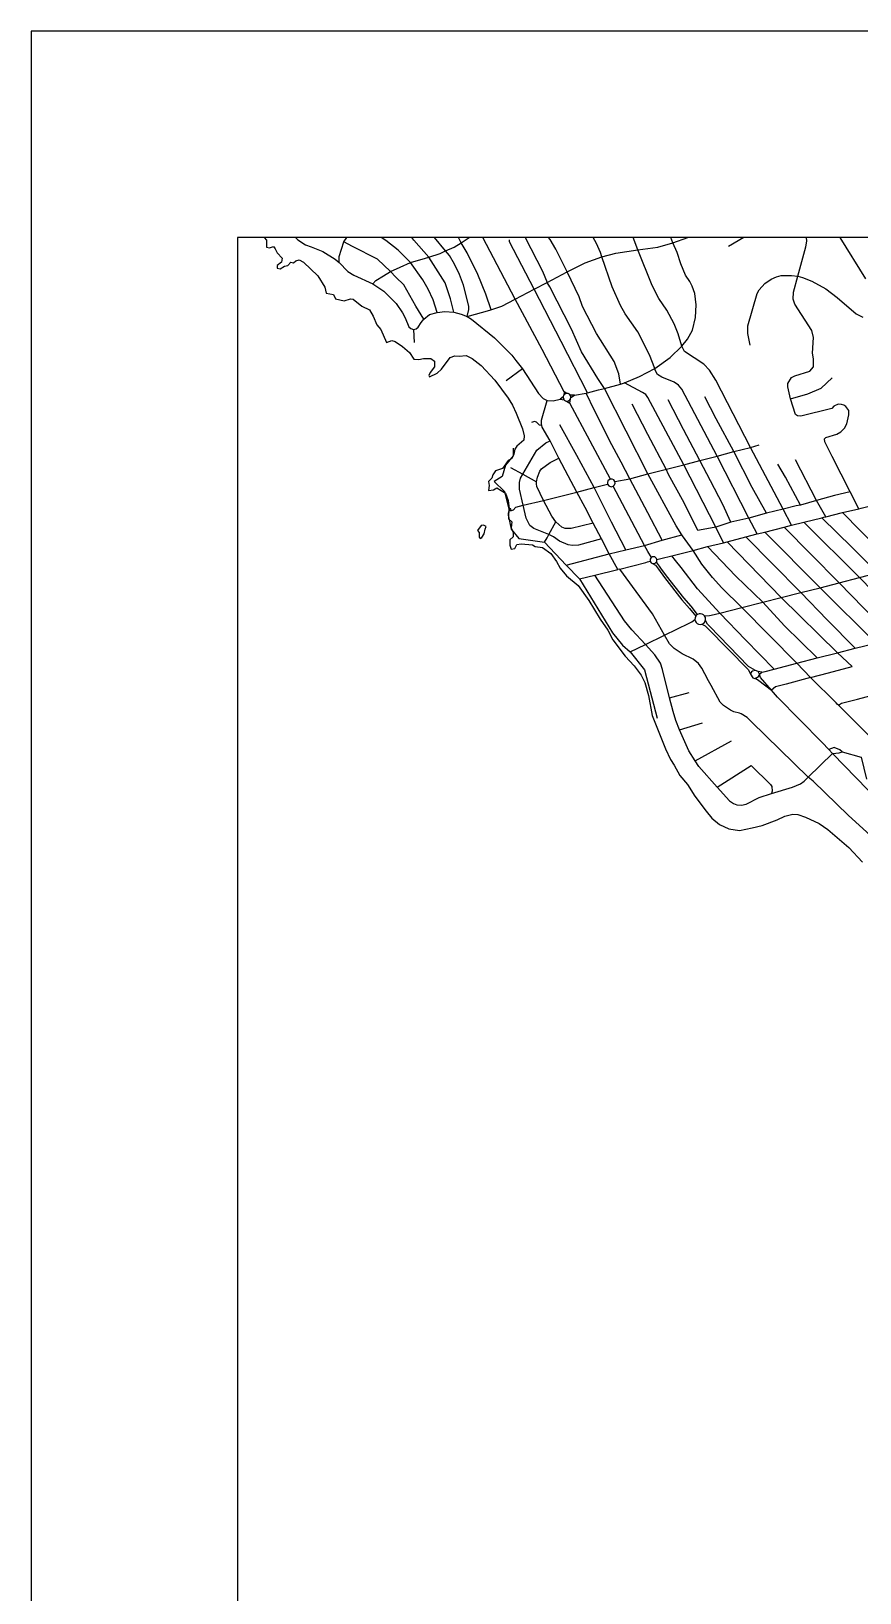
# Model space of a CAD drawing. Header units: millimetres. Extents: x 101 to 207, y 51 to 179.
# Drawn here: x 100.7 to 128.8, y 126.1 to 179.1 of the extents above; entities that cross this region are included whole.
import ezdxf

# ---------------------------------------------------------------- set-up
doc = ezdxf.new("R2010")
doc.units = ezdxf.units.MM
doc.header["$MEASUREMENT"] = 0
doc.layers.add('Streets', color=140, linetype='Continuous', true_color=0x00d7ff)
doc.layers.add('Waterline', color=70, linetype='Continuous', true_color=0x71ff00)

msp = doc.modelspace()

# ---------------------------------------------------------------- linework, layer by layer
for points in [[(100.697, 51.328), (206.696, 51.328), (206.696, 179.093), (100.697, 179.093)], [(107.697, 94.281), (199.696, 94.281), (199.696, 172.093), (107.697, 172.093)]]:
    msp.add_lwpolyline(points, close=True)
at = {"layer": 'Streets', "color": 4, "true_color": 0x00ffff}
for p, q in [((113.67, 168.975), (113.688, 168.536)), ((117.365, 167.634), (116.813, 167.233)), ((120.695, 167.122), (120.825, 167.162)), ((120.351, 163.895), (118.973, 166.479)), ((116.936, 162.883), (116.902, 162.88)), ((117.048, 162.845), (117.143, 162.94)), ((118.263, 162.019), (118.497, 162.448)), ((118.853, 160.979), (120.302, 161.363)), ((120.667, 160.845), (120.601, 160.828)), ((123.032, 159.51), (123.244, 159.244)), ((123.309, 159.306), (123.085, 159.589)), ((125.382, 157.064), (125.81, 156.74)), ((122.351, 156.481), (123.024, 156.655)), ((122.688, 155.392), (123.473, 155.631)), ((123.221, 154.334), (124.456, 155.018)), ((127.889, 154.583), (127.758, 154.723)), ((123.969, 153.443), (125.129, 154.184))]:
    msp.add_line(p, q, dxfattribs=at)
for points in [[(109.666, 172.093), (109.742, 172.014), (110.003, 171.842), (110.191, 171.775), (110.593, 171.618), (111.013, 171.363), (111.144, 171.251), (111.435, 170.946), (111.64, 170.817), (112.286, 170.517), (112.66, 170.278), (113.08, 169.855), (113.296, 169.542), (113.389, 169.37), (113.511, 169.064), (113.577, 169.008), (113.67, 168.975), (113.763, 168.998), (113.829, 169.058), (113.923, 169.214), (114.016, 169.321), (114.212, 169.477), (114.474, 169.554), (114.727, 169.588), (115.036, 169.566), (115.288, 169.499), (115.485, 169.41), (115.634, 169.321), (116.42, 168.692), (117, 168.101), (117.14, 167.917), (117.365, 167.634), (117.907, 166.8), (118.067, 166.632), (118.207, 166.561)], [(111.144, 171.251), (111.144, 171.452), (111.304, 171.947), (111.401, 172.093)], [(114.016, 169.321), (113.742, 169.768), (113.34, 170.485), (113.064, 170.748), (112.887, 170.939), (112.446, 171.36), (111.598, 171.794), (111.304, 171.947)], [(114.474, 169.554), (114.335, 169.983), (114.165, 170.345), (113.988, 170.656), (113.567, 171.241), (113.147, 171.67), (112.725, 171.998), (112.573, 172.093)], [(115.036, 169.566), (114.919, 170.018), (114.741, 170.551), (114.189, 171.432), (113.683, 172.004), (113.606, 172.093)], [(115.485, 169.41), (115.541, 169.649), (115.541, 169.766), (115.363, 170.477), (115.232, 170.834), (115.064, 171.195), (114.886, 171.486), (114.755, 171.646), (114.378, 172.093)], [(114.755, 171.646), (115.044, 171.769), (115.288, 171.913), (115.553, 172.093)], [(116.3, 169.645), (116.123, 170.169), (115.853, 170.84), (115.484, 171.57), (115.288, 171.913), (115.192, 172.093)], [(115.485, 169.41), (116.261, 169.632), (116.663, 169.766), (117.122, 169.999), (117.758, 170.339), (118.207, 170.572), (118.881, 170.934), (119.488, 171.235), (120.059, 171.435), (120.536, 171.563), (121.284, 171.68), (121.958, 171.763), (122.472, 171.913), (122.972, 172.093)], [(118.774, 166.855), (118.029, 168.291), (117.122, 169.999), (116.019, 172.093)], [(119.572, 166.827), (118.683, 168.569), (117.758, 170.339), (116.925, 171.947), (116.925, 172.014)], [(117.458, 172.093), (118.041, 170.953), (118.207, 170.572)], [(120.695, 167.122), (120.629, 167.472), (120.471, 167.885), (119.881, 168.836), (119.404, 169.754), (119.292, 170.078), (118.881, 170.934), (118.497, 171.697), (118.301, 172.026), (118.248, 172.093)], [(125.325, 162.035), (125.049, 162.574), (123.969, 164.678), (122.771, 166.95), (122.66, 167.083), (122.51, 167.189), (122.088, 167.356), (121.948, 167.45), (121.873, 167.567), (121.855, 167.65), (121.678, 168.119), (121.275, 168.898), (120.853, 169.509), (120.695, 169.787), (120.405, 170.422), (120.059, 171.435), (120.013, 171.591), (119.881, 171.886), (119.767, 172.093)], [(126.495, 162.331), (126.214, 162.875), (125.101, 164.975), (123.931, 167.256), (123.707, 167.589), (123.52, 167.796), (122.866, 168.229), (122.771, 168.407), (122.65, 168.831), (122.51, 169.165), (122.266, 169.627), (121.995, 170.027), (121.761, 170.468), (121.284, 171.68), (121.117, 172.093)], [(122.771, 168.407), (122.959, 168.647), (123.137, 168.947), (123.239, 169.376), (123.258, 169.815), (123.211, 170.195), (123.127, 170.44), (123.043, 170.606), (122.902, 170.812), (122.734, 171.201), (122.613, 171.591), (122.472, 171.913), (122.4, 172.093)], [(124.877, 172.093), (124.361, 171.786)], [(128.188, 166.426), (128.075, 166.438), (127.935, 166.377), (127.86, 166.298), (126.812, 166.037), (126.691, 166.048), (126.634, 166.092), (126.457, 166.626), (126.363, 167.028), (126.373, 167.144), (126.495, 167.34), (126.606, 167.401), (127.111, 167.561), (127.234, 167.712), (127.243, 167.974), (127.206, 168.168), (127.243, 168.702), (127.178, 168.937), (126.606, 169.833), (126.551, 169.999), (126.56, 170.238), (126.709, 170.778), (126.981, 171.775), (127.008, 171.97), (126.998, 172.093)], [(129.02, 170.689), (128.141, 172.093)], [(112.286, 170.517), (112.393, 170.636), (112.65, 170.794), (112.887, 170.939), (113.216, 171.083), (113.567, 171.241), (114.077, 171.393), (114.189, 171.432), (114.57, 171.557), (114.755, 171.646)], [(125.091, 168.441), (125.008, 168.836), (125.016, 169.097), (125.325, 170.2), (125.391, 170.322), (125.588, 170.529), (125.802, 170.679), (125.98, 170.762), (126.139, 170.8), (126.495, 170.806), (126.709, 170.778), (126.868, 170.74), (127.178, 170.612), (127.654, 170.351), (128.047, 170.06), (128.683, 169.509), (128.917, 169.388)], [(120.145, 166.974), (119.925, 167.315), (119.371, 168.213), (119.028, 168.983), (118.297, 170.421), (118.207, 170.572)], [(120.825, 167.162), (121.34, 167.373), (121.855, 167.65), (122.379, 168.018), (122.771, 168.407)], [(119.135, 166.747), (119.526, 166.81), (119.572, 166.827), (119.946, 166.927), (120.145, 166.974), (120.695, 167.122)], [(130.965, 153.322), (130.564, 153.72), (130.18, 154.111), (129.773, 154.522), (129.351, 154.957), (128.086, 156.226), (128.047, 156.266), (128.011, 156.301), (127.14, 157.166), (126.673, 157.65), (124.811, 159.542), (124.128, 160.204), (123.809, 160.56), (123.454, 161.011), (123.155, 161.473), (122.799, 161.969), (122.776, 162.006), (122.585, 162.308), (121.621, 164.073), (120.145, 166.974)], [(124.183, 161.74), (123.923, 162.264), (122.837, 164.384), (121.621, 166.671), (121.546, 166.766), (121.443, 166.838), (120.825, 167.162)], [(126.457, 166.626), (127.046, 166.794), (127.505, 166.983), (127.869, 167.328)], [(120.601, 160.828), (120.302, 161.363), (120.049, 161.869), (119.768, 162.397), (119.488, 162.932), (119.208, 163.454), (118.918, 164.006), (118.6, 164.613), (118.301, 165.191), (118.038, 165.659), (118.024, 165.718), (118.01, 165.776), (118.01, 165.898), (118.207, 166.561)], [(118.207, 166.561), (118.403, 166.549), (118.642, 166.611)], [(118.747, 166.693), (118.642, 166.611), (118.777, 166.592)], [(118.87, 166.806), (118.774, 166.855), (118.768, 166.744)], [(118.863, 166.544), (118.973, 166.479), (118.997, 166.621)], [(119.008, 166.661), (119.135, 166.747), (118.987, 166.747)], [(122.11, 161.82), (121.621, 162.757), (121.003, 163.911), (120.708, 164.475), (120.398, 165.065), (119.806, 166.229), (119.526, 166.81)], [(128.487, 163.466), (127.954, 163.336), (127.346, 163.166), (126.795, 163.014), (126.646, 162.987), (126.214, 162.875), (125.648, 162.744), (125.049, 162.574), (124.436, 162.435), (123.923, 162.264), (123.377, 162.165), (123.311, 162.152), (122.851, 163.093), (122.318, 164.053), (122.238, 164.231), (121.614, 165.407), (121.082, 166.44)], [(124.436, 162.435), (124.159, 163.033), (123.745, 163.836), (123.379, 164.534), (122.831, 165.578), (122.305, 166.591)], [(125.648, 162.744), (125.153, 163.612), (124.539, 164.829), (123.942, 165.94), (123.548, 166.69)], [(128.776, 162.893), (128.487, 163.466), (127.878, 164.668), (127.626, 165.163), (127.616, 165.258), (127.654, 165.313), (128.028, 165.424), (128.169, 165.497), (128.291, 165.631), (128.366, 165.776), (128.44, 166.082), (128.44, 166.226), (128.338, 166.359), (128.271, 166.404), (128.188, 166.426)], [(118.024, 165.718), (117.946, 165.731), (117.836, 165.825), (117.775, 165.848), (117.675, 165.822)], [(120.875, 161.493), (120.384, 162.441), (119.799, 163.611), (119.207, 164.697), (118.635, 165.743)], [(117.051, 164.949), (117.044, 164.686), (116.784, 164.369), (116.675, 163.991), (116.408, 163.816), (116.756, 163.472), (116.902, 162.88)], [(120.049, 161.869), (119.263, 161.651), (119.058, 161.641), (118.918, 161.663), (118.618, 161.796), (118.422, 161.94), (118.263, 162.019), (117.748, 162.225), (117.618, 162.325), (117.487, 162.575), (117.393, 163.01), (117.263, 163.555), (117.263, 163.777), (117.299, 163.927), (117.374, 164.067), (117.851, 164.874), (118.16, 165.129), (118.301, 165.191)], [(120.498, 163.818), (121.003, 163.911), (121.621, 164.073), (122.837, 164.384), (123.379, 164.534), (123.969, 164.678), (124.539, 164.829), (125.101, 164.975), (125.391, 165.06)], [(116.963, 164.286), (117.374, 164.067), (117.843, 163.805)], [(119.768, 162.397), (119.021, 162.219), (118.815, 162.225), (118.703, 162.264), (118.497, 162.448), (118.356, 162.636), (118.075, 163.176), (117.851, 163.65), (117.843, 163.739), (117.843, 163.805), (117.871, 163.967), (117.954, 164.167), (118.01, 164.245), (118.309, 164.457), (118.6, 164.613)], [(126.795, 163.014), (126.29, 163.961), (126.034, 164.401)], [(127.654, 162.614), (127.346, 163.166), (126.626, 164.556)], [(117.143, 162.94), (117.393, 163.01), (118.075, 163.176), (119.208, 163.454), (119.799, 163.611), (120.253, 163.728)], [(121.742, 161.237), (121.622, 161.446), (121.508, 161.646), (120.445, 163.655)], [(116.902, 162.88), (116.889, 162.628), (116.983, 162.198), (117.243, 161.88), (118.113, 161.758), (118.853, 160.979), (119.301, 160.511), (120.415, 158.68), (120.76, 158.262), (121.023, 158.035), (121.5, 157.428), (121.568, 157.171), (121.938, 155.791)], [(117.048, 162.845), (116.943, 162.814), (116.938, 162.838), (116.979, 162.847), (116.969, 162.893), (116.936, 162.883)], [(125.325, 162.035), (125.588, 162.102), (126.248, 162.269), (126.495, 162.331), (126.915, 162.436), (127.519, 162.586), (127.588, 162.602), (127.654, 162.614), (128.225, 162.759), (128.776, 162.893), (128.861, 162.915), (129.525, 163.077)], [(131.892, 158.986), (130.067, 160.884), (128.225, 162.759)], [(129.964, 158.496), (128.941, 159.534), (128.113, 160.382), (127.145, 161.356), (126.248, 162.269)], [(131.144, 158.185), (130.91, 158.346), (130.639, 158.668), (128.796, 160.556), (126.915, 162.436)], [(131.273, 158.83), (130.388, 159.712), (129.413, 160.716), (128.553, 161.58), (127.519, 162.586)], [(118.113, 161.758), (118.199, 161.907), (118.263, 162.019)], [(120.302, 161.363), (120.875, 161.493), (121.508, 161.646), (122.11, 161.82), (122.776, 162.006)], [(121.925, 161.173), (122.064, 161.2), (122.063, 161.199), (122.434, 161.292), (123.155, 161.473), (123.642, 161.607), (124.183, 161.74), (124.306, 161.774)], [(127.364, 157.828), (126.258, 158.923), (125.521, 159.72), (124.607, 160.6), (123.642, 161.607)], [(124.306, 161.774), (124.941, 161.936), (125.325, 162.035)], [(128.552, 157.536), (128.055, 158.007), (126.139, 159.882), (124.306, 161.774)], [(128.655, 158.157), (127.698, 159.127), (126.812, 160.05), (125.85, 161.021), (124.941, 161.936)], [(129.693, 157.935), (129.356, 158.336), (127.467, 160.21), (125.588, 162.102)], [(120.667, 160.845), (121.546, 161.069), (121.609, 161.085), (121.701, 161.115)], [(123.085, 159.589), (122.836, 159.869), (122.251, 160.621), (122.063, 160.881), (122.015, 160.947), (121.949, 161.038), (121.915, 161.092)], [(125.905, 157.45), (124.935, 158.449), (124.062, 159.354), (123.298, 160.179), (122.745, 160.896), (122.561, 161.139), (122.434, 161.292)], [(123.543, 159.256), (123.715, 159.273), (123.766, 159.277), (124.062, 159.354), (124.811, 159.542), (125.521, 159.72), (126.139, 159.882), (126.812, 160.05), (127.467, 160.21), (128.113, 160.382), (128.796, 160.556), (129.413, 160.716), (130.067, 160.884), (130.732, 161.05), (131.368, 161.218)], [(119.301, 160.511), (119.825, 160.639), (120.601, 160.828)], [(123.969, 153.443), (123.351, 154.15), (123.221, 154.334), (123.015, 154.678), (122.688, 155.392), (122.566, 155.708), (122.477, 156.009), (122.351, 156.481), (122.113, 157.44), (122.051, 157.65), (121.855, 157.934), (121.537, 158.29), (121.078, 158.78), (120.825, 159.091), (119.825, 160.639)], [(123.68, 157.056), (123.557, 157.29), (123.454, 157.484), (123.333, 157.64), (123.155, 157.79), (122.781, 157.974), (122.51, 158.152), (122.351, 158.312), (122.183, 158.607), (121.78, 159.326), (120.667, 160.845)], [(121.759, 161.043), (121.877, 160.982), (121.943, 160.891), (121.982, 160.838), (122.182, 160.561), (122.776, 159.798), (123.032, 159.51)], [(121.023, 158.035), (121.537, 158.29), (122.183, 158.607), (123.023, 159.012), (123.116, 159.057), (123.217, 159.135)], [(123.445, 158.972), (123.569, 158.918), (123.64, 158.845), (125.032, 157.421), (125.105, 157.276), (125.179, 157.15), (125.246, 157.133), (125.305, 157.118), (125.382, 157.064)], [(125.032, 157.543), (123.711, 158.91), (123.643, 158.981), (123.572, 159.095)], [(125.484, 157.35), (125.602, 157.372), (125.905, 157.45), (126.673, 157.65), (127.364, 157.828), (128.055, 158.007), (128.655, 158.157), (129.356, 158.336), (129.964, 158.496), (130.639, 158.668), (131.273, 158.83), (131.892, 158.986), (132.555, 159.158), (133.005, 159.275)], [(128.086, 156.226), (128.185, 156.292), (128.731, 156.433), (130.152, 156.811), (131.292, 157.147), (133.294, 157.656), (135.642, 158.268), (137.897, 158.847), (138.982, 159.142)], [(125.81, 156.74), (125.443, 157.168), (125.41, 157.276), (125.358, 157.371), (125.274, 157.403), (125.032, 157.543)], [(125.274, 157.403), (125.169, 157.38), (125.138, 157.359), (125.105, 157.276)], [(125.41, 157.276), (125.484, 157.35), (125.358, 157.371)], [(127.14, 157.166), (127.746, 157.321), (128.552, 157.536)], [(131.293, 150.428), (131.209, 150.216), (131.088, 150.093), (130.891, 150.048), (130.788, 150.06), (130.619, 150.143), (129.834, 151.161), (129.712, 151.296), (129.534, 151.479), (128.431, 152.489), (127.226, 153.647), (127.056, 153.784), (125.136, 155.664), (124.989, 155.809), (124.783, 155.936), (124.724, 155.959), (124.539, 156.003), (124.418, 156.058), (124.183, 156.214), (124.072, 156.331), (123.763, 156.898), (123.68, 157.056)], [(125.246, 157.133), (125.295, 157.15), (125.339, 157.175), (125.372, 157.203), (125.393, 157.236), (125.41, 157.276)], [(127.14, 157.166), (126.316, 156.937), (125.946, 156.851), (125.81, 156.74)], [(127.758, 154.723), (127.534, 154.964), (126.021, 156.498), (125.81, 156.74)], [(128.217, 154.645), (128.129, 154.712), (127.942, 154.786), (127.758, 154.723)], [(123.969, 153.443), (124.389, 152.982), (124.521, 152.887), (124.642, 152.842), (124.792, 152.832), (124.951, 152.865), (125.391, 153.098), (125.812, 153.231), (126.531, 153.443), (126.804, 153.561), (126.925, 153.644), (127.056, 153.784), (127.889, 154.583)], [(125.129, 154.184), (125.783, 153.537), (125.822, 153.466), (125.84, 153.31), (125.812, 153.231)], [(127.889, 154.583), (128.115, 154.612), (128.217, 154.645)], [(129.834, 152.782), (129.637, 152.881), (129.431, 153.032), (129.085, 153.36), (127.889, 154.583)], [(128.217, 154.645), (128.857, 154.467), (129.042, 153.718)]]:
    msp.add_lwpolyline(points, dxfattribs=at)
for points in [[(118.974, 166.587), (118.997, 166.621), (119.008, 166.661), (119.005, 166.706), (118.987, 166.747), (118.956, 166.78), (118.915, 166.8), (118.87, 166.806), (118.826, 166.796), (118.788, 166.772), (118.768, 166.744), (118.761, 166.736), (118.747, 166.693), (118.748, 166.648), (118.763, 166.609), (118.777, 166.592), (118.789, 166.577), (118.823, 166.555), (118.863, 166.544), (118.904, 166.546), (118.943, 166.561)], [(120.253, 163.728), (120.297, 163.665), (120.369, 163.637), (120.445, 163.655), (120.489, 163.698), (120.508, 163.757), (120.498, 163.818), (120.463, 163.867), (120.41, 163.894), (120.351, 163.895), (120.302, 163.873), (120.265, 163.833), (120.248, 163.782)], [(121.864, 161.042), (121.893, 161.063), (121.915, 161.092), (121.925, 161.118), (121.928, 161.146), (121.925, 161.173), (121.91, 161.208), (121.884, 161.237), (121.851, 161.255), (121.813, 161.261), (121.775, 161.255), (121.742, 161.237), (121.718, 161.213), (121.703, 161.182), (121.697, 161.148), (121.701, 161.115), (121.713, 161.086), (121.733, 161.062), (121.759, 161.043), (121.793, 161.032), (121.829, 161.031)], [(123.244, 159.244), (123.222, 159.192), (123.217, 159.135), (123.228, 159.083), (123.254, 159.037), (123.293, 159), (123.34, 158.975), (123.392, 158.966), (123.445, 158.972), (123.479, 158.985), (123.511, 159.005), (123.537, 159.03), (123.558, 159.061), (123.572, 159.095), (123.58, 159.151), (123.57, 159.206), (123.543, 159.256), (123.507, 159.293), (123.461, 159.318), (123.41, 159.329), (123.358, 159.324), (123.309, 159.306), (123.284, 159.289), (123.262, 159.268)]]:
    msp.add_lwpolyline(points, close=True, dxfattribs=at)
at = {"layer": 'Streets', "color": 3, "true_color": 0x00ff00}
msp.add_lwpolyline([(115.981, 161.915), (116.063, 162.037), (116.103, 162.198), (116.132, 162.287), (116.047, 162.336), (115.958, 162.323), (115.839, 162.155), (115.899, 162.083), (115.892, 161.928), (115.93, 161.887)], close=True, dxfattribs=at)
at = {"layer": 'Waterline', "color": 3, "true_color": 0x00ff00}
msp.add_lwpolyline([(108.601, 172.093), (108.68, 172.001), (108.681, 171.771), (108.786, 171.741), (108.913, 171.784), (108.978, 171.714), (109.043, 171.57), (109.212, 171.393), (109.192, 171.26), (109.042, 171.15), (109.042, 171.058), (109.147, 171.026), (109.296, 171.126), (109.402, 171.15), (109.51, 171.259), (109.596, 171.238), (109.68, 171.299), (109.787, 171.339), (109.937, 171.258), (110.425, 170.795), (110.659, 170.405), (110.702, 170.209), (110.957, 170.166), (111.02, 170.011), (111.319, 169.948), (111.532, 170.012), (111.618, 170.005), (111.915, 169.762), (112.17, 169.64), (112.299, 169.423), (112.427, 169.136), (112.554, 168.969), (112.746, 168.531), (112.937, 168.603), (113.043, 168.564), (113.299, 168.4), (113.533, 168.189), (113.682, 167.961), (113.853, 167.955), (114.002, 167.993), (114.257, 167.992), (114.385, 167.903), (114.385, 167.706), (114.236, 167.518), (114.193, 167.408), (114.214, 167.364), (114.469, 167.488), (114.619, 167.624), (114.917, 168.022), (115.066, 168.08), (115.215, 168.068), (115.449, 168.092), (115.662, 167.994), (115.96, 167.755), (116.428, 167.25), (116.876, 166.641), (117.024, 166.403), (117.152, 166.133), (117.365, 165.603), (117.428, 165.36), (117.407, 165.22), (117.174, 165.019), (117.109, 164.908), (117.067, 164.743), (117.003, 164.595), (116.875, 164.527), (116.683, 164.262), (116.449, 164.179), (116.364, 164.043), (116.321, 163.926), (116.214, 163.814), (116.236, 163.682), (116.214, 163.509), (116.386, 163.529), (116.492, 163.602), (116.791, 163.422), (116.875, 163.167), (116.918, 162.883), (116.874, 162.728), (116.896, 162.553), (117.003, 162.452), (116.982, 162.249), (117.045, 162.091), (117.045, 161.944), (116.938, 161.838), (116.939, 161.657), (116.982, 161.521), (117.109, 161.539), (117.173, 161.677), (117.322, 161.705), (117.704, 161.667), (117.791, 161.611), (118.046, 161.574), (118.323, 161.375), (118.514, 161.102), (118.642, 160.874), (118.854, 160.617), (119.258, 160.286), (119.622, 159.781), (120.004, 159.146), (120.26, 158.774), (120.429, 158.442), (120.855, 157.887), (121.153, 157.559), (121.387, 157.248), (121.515, 156.995), (121.643, 156.558), (121.771, 155.881), (122.218, 154.741), (122.388, 154.387), (122.516, 154.195), (122.708, 153.841), (122.963, 153.537), (123.217, 153.143), (123.601, 152.626), (123.794, 152.393), (124.047, 152.182), (124.368, 152.032), (124.729, 151.98), (125.155, 152.062), (125.496, 152.145), (126.006, 152.337), (126.262, 152.461), (126.539, 152.524), (126.708, 152.518), (126.965, 152.429), (127.433, 152.207), (127.73, 152.01), (128.434, 151.397), (128.902, 150.902)], dxfattribs=at)

doc.saveas('drawing.dxf')
